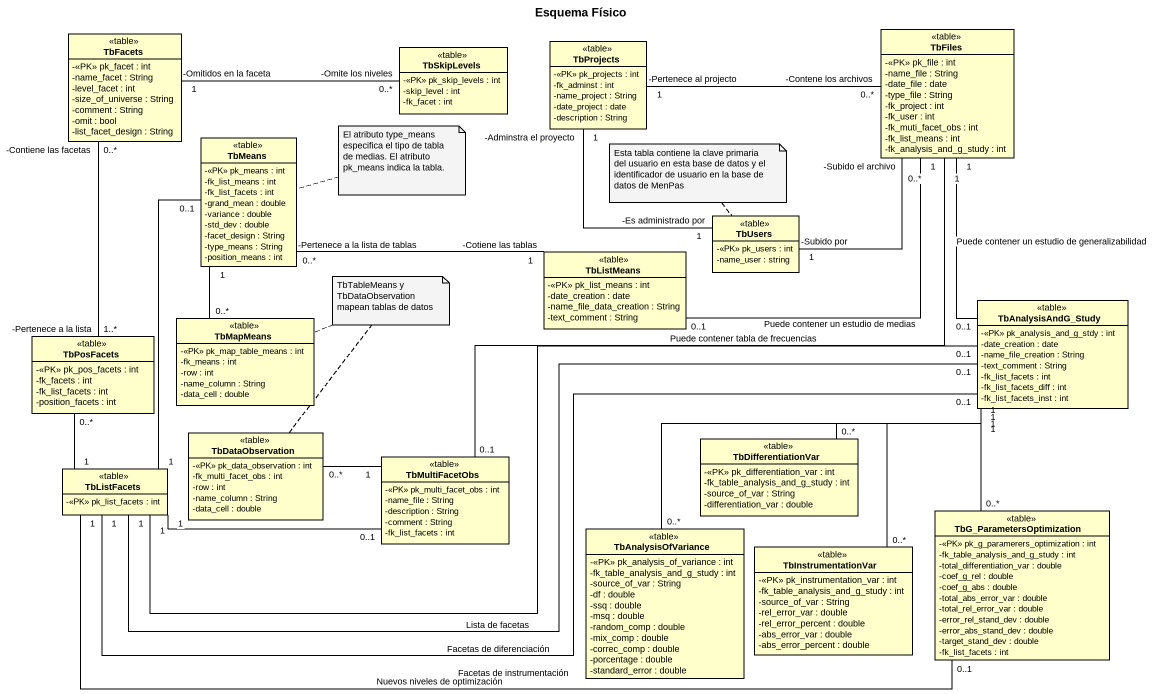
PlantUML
@startuml
title Esquema Físico
hide circle
hide empty members
skinparam classAttributeIconSize 0
class TbFacets <<table>> {
  -<<PK>> pk_facet : int
  -name_facet : String
  -level_facet : int
  -size_of_universe : String
  -comment : String
  -omit : bool
  -list_facet_design : String
}
class TbSkipLevels <<table>> {
  -<<PK>> pk_skip_levels : int
  -skip_level : int
  -fk_facet : int
}
class TbProjects <<table>> {
  -<<PK>> pk_projects : int
  -fk_adminst : int
  -name_project : String
  -date_project : date
  -description : String
}
class TbFiles <<table>> {
  -<<PK>> pk_file : int
  -name_file : String
  -date_file : date
  -type_file : String
  -fk_project : int
  -fk_user : int
  -fk_muti_facet_obs : int
  -fk_list_means : int
  -fk_analysis_and_g_study : int
}
class TbMeans <<table>> {
  -<<PK>> pk_means : int
  -fk_list_means : int
  -fk_list_facets : int
  -grand_mean : double
  -variance : double
  -std_dev : double
  -facet_design : String
  -type_means : String
  -position_means : int
}
class TbUsers <<table>> {
  -<<PK>> pk_users : int
  -name_user : string
}
class TbListMeans <<table>> {
  -<<PK>> pk_list_means : int
  -date_creation : date
  -name_file_data_creation : String
  -text_comment : String
}
class TbMapMeans <<table>> {
  -<<PK>> pk_map_table_means : int
  -fk_means : int
  -row : int
  -name_column : String
  -data_cell : double
}
class TbAnalysisAndG_Study <<table>> {
  -<<PK>> pk_analysis_and_g_stdy : int
  -date_creation : date
  -name_file_creation : String
  -text_comment : String
  -fk_list_facets : int
  -fk_list_facets_diff : int
  -fk_list_facets_inst : int
}
class TbPosFacets <<table>> {
  -<<PK>> pk_pos_facets : int
  -fk_facets : int
  -fk_list_facets : int
  -position_facets : int
}
class TbDataObservation <<table>> {
  -<<PK>> pk_data_observation : int
  -fk_multi_facet_obs : int
  -row : int
  -name_column : String
  -data_cell : double
}
class TbDifferentiationVar <<table>> {
  -<<PK>> pk_differentiation_var : int
  -fk_table_analysis_and_g_study : int
  -source_of_var : String
  -differentiation_var : double
}
class TbListFacets <<table>> {
  -<<PK>> pk_list_facets : int
}
class TbMultiFacetObs <<table>> {
  -<<PK>> pk_multi_facet_obs : int
  -name_file : String
  -description : String
  -comment : String
  -fk_list_facets : int
}
class TbG_ParametersOptimization <<table>> {
  -<<PK>> pk_g_paramerers_optimization : int
  -fk_table_analysis_and_g_study : int
  -total_differentiation_var : double
  -coef_g_rel : double
  -coef_g_abs : double
  -total_abs_error_var : double
  -total_rel_error_var : double
  -error_rel_stand_dev : double
  -error_abs_stand_dev : double
  -target_stand_dev : double
  -fk_list_facets : int
}
class TbAnalysisOfVariance <<table>> {
  -<<PK>> pk_analysis_of_variance : int
  -fk_table_analysis_and_g_study : int
  -source_of_var : String
  -df : double
  -ssq : double
  -msq : double
  -random_comp : double
  -mix_comp : double
  -correc_comp : double
  -porcentage : double
  -standard_error : double
}
class TbInstrumentationVar <<table>> {
  -<<PK>> pk_instrumentation_var : int
  -fk_table_analysis_and_g_study : int
  -source_of_var : String
  -rel_error_var : double
  -rel_error_percent : double
  -abs_error_var : double
  -abs_error_percent : double
}
TbFacets "-Omitidos en la faceta\n1" -right- "0..*\n-Omite los niveles" TbSkipLevels
TbFacets "0..*\n-Contiene las facetas" -- "-Pertenece a la lista\n1..*" TbPosFacets
TbProjects "1\n-Pertenece al projecto" -right- "0..*\n-Contene los archivos" TbFiles
TbProjects "1\n-Adminstra el proyecto" -- "1\n-Es administrado por" TbUsers
TbFiles "1" -left- "0..1" TbListMeans : Puede contener un estudio de medias
TbFiles "1" -- "0..1" TbAnalysisAndG_Study : Puede contener un estudio de generalizabilidad
TbFiles "1" -- "0..1" TbMultiFacetObs : Puede contener tabla de frecuencias
TbMeans "0..1" -- "1" TbListFacets
TbUsers "1\n-Subido por" -up- "0..*\n-Subido el archivo" TbFiles
TbListMeans "-Cotiene las tablas\n1" -left- "-Pertenece a la lista de tablas\n0..*" TbMeans
TbMapMeans "0..*" -up- "1" TbMeans
TbAnalysisAndG_Study "1" -left- "0..*" TbDifferentiationVar
TbAnalysisAndG_Study "1" -- "0..*" TbG_ParametersOptimization
TbAnalysisAndG_Study "1" -- "0..*" TbAnalysisOfVariance
TbAnalysisAndG_Study "1" -- "0..*" TbInstrumentationVar
TbPosFacets "0..*" -- "1" TbListFacets
TbDataObservation "0..*" -right- "1" TbMultiFacetObs
TbListFacets "1" -right- "0..1" TbAnalysisAndG_Study : Facetas de instrumentación
TbListFacets "1" -right- "0..1" TbAnalysisAndG_Study : Lista de facetas
TbListFacets "1" -right- "0..1" TbAnalysisAndG_Study : Facetas de diferenciación
TbListFacets "1" -right- "0..1" TbMultiFacetObs
TbListFacets "1" -right- "0..1" TbG_ParametersOptimization : Nuevos niveles de optimización
note right of TbMeans : El atributo type_means especifica el tipo de tabla de medias. El atributo pk_means indica la tabla.
note top of TbUsers : Esta tabla contiene la clave primaria del usuario en esta base de datos y el identificador de usuario en la base de datos de MenPas
note as N3
  TbTableMeans y TbDataObservation mapean tablas de datos
end note
N3 .. TbMapMeans
N3 .. TbDataObservation
@enduml
